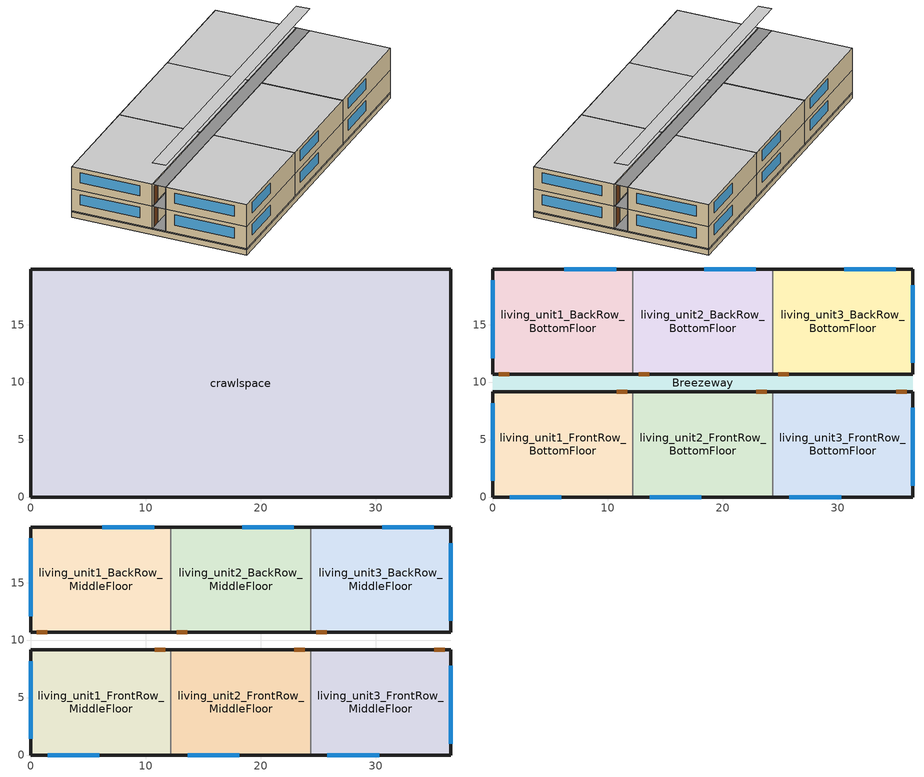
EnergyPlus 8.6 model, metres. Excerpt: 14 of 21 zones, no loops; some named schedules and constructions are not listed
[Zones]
crawlspace
 floor ground (Interior Floor): 36.54,0 0,0 0,19.82 36.54,19.82 z-0.61
 wall outside (Crawl Wall): 0,0 36.54,0 36.54,19.84 0,19.84 0,0 z0:0.15
 wall ground (Crawl Wall): 0,0 36.54,0 36.54,19.84 0,19.84 0,0 z-0.61:0
living_unit1_FrontRow_BottomFloor
 floor to crawlspace (Exterior Floor): 12.18,0 0,0 0,9.16 12.18,9.16 z0.15
 wall outside (Exterior Wall): 12.18,9.16 0,9.16 0,0 12.18,0 z0.15:2.74
 wall to living_unit2_FrontRow_BottomFloor (interiorwall): 12.18,0 12.18,9.16 z0.15:2.74
 window (Exterior Window): 1.46,0 5.96,0 / 0,8.16 0,1.41 z1.07:2.29
 door (Exterior Door): 11.68,9.16 10.76,9.16 z0.15:2.29
living_unit2_FrontRow_BottomFloor
 floor to crawlspace (Exterior Floor): 24.36,0 12.18,0 12.18,9.16 24.36,9.16 z0.15
 wall outside (Exterior Wall): 12.18,0 24.36,0 / 24.36,9.16 12.18,9.16 z0.15:2.74
 wall to living_unit3_FrontRow_BottomFloor (interiorwall): 24.36,0 24.36,9.16 z0.15:2.74
 window (Exterior Window): 13.64,0 18.14,0 z1.07:2.29
 door (Exterior Door): 23.86,9.16 22.94,9.16 z0.15:2.29
living_unit3_FrontRow_BottomFloor
 floor to crawlspace (Exterior Floor): 36.54,0 24.36,0 24.36,9.16 36.54,9.16 z0.15
 wall outside (Exterior Wall): 24.36,0 36.54,0 36.54,9.16 24.36,9.16 z0.15:2.74
 window (Exterior Window): 36.54,1 36.54,7.75 / 25.82,0 30.32,0 z1.07:2.29
 door (Exterior Door): 36.04,9.16 35.12,9.16 z0.15:2.29
living_unit1_BackRow_BottomFloor
 floor to crawlspace (Exterior Floor): 12.18,10.68 0,10.68 0,19.84 12.18,19.84 z0.15
 wall outside (Exterior Wall): 12.18,19.84 0,19.84 0,10.68 12.18,10.68 z0.15:2.74
 wall to living_unit2_BackRow_BottomFloor (interiorwall): 12.18,10.68 12.18,19.84 z0.15:2.74
 window (Exterior Window): 10.72,19.84 6.22,19.84 / 0,18.84 0,12.09 z1.07:2.29
 door (Exterior Door): 0.5,10.68 1.41,10.68 z0.15:2.29
living_unit2_BackRow_BottomFloor
 floor to crawlspace (Exterior Floor): 24.36,10.68 12.18,10.68 12.18,19.84 24.36,19.84 z0.15
 wall outside (Exterior Wall): 12.18,10.68 24.36,10.68 / 24.36,19.84 12.18,19.84 z0.15:2.74
 wall to living_unit3_BackRow_BottomFloor (interiorwall): 24.36,10.68 24.36,19.84 z0.15:2.74
 window (Exterior Window): 22.9,19.84 18.4,19.84 z1.07:2.29
 door (Exterior Door): 12.68,10.68 13.59,10.68 z0.15:2.29
living_unit3_BackRow_BottomFloor
 floor to crawlspace (Exterior Floor): 36.54,10.68 24.36,10.68 24.36,19.84 36.54,19.84 z0.15
 wall outside (Exterior Wall): 24.36,10.68 36.54,10.68 36.54,19.84 24.36,19.84 z0.15:2.74
 window (Exterior Window): 36.54,11.68 36.54,18.43 / 35.08,19.84 30.58,19.84 z1.07:2.29
 door (Exterior Door): 24.86,10.68 25.77,10.68 z0.15:2.29
Breezeway
 floor outside (Exterior Floor): 36.54,9.16 0,9.16 0,10.68 36.54,10.68 z0.15; 36.54,9.16 0,9.16 0,10.68 36.54,10.68 z2.74; 36.54,9.16 0,9.16 0,10.68 36.54,10.68 z5.33
 ceiling to attic (Interior Ceiling): 0,9.16 36.54,9.16 36.54,10.68 0,10.68 z7.92
living_unit1_FrontRow_MiddleFloor
 floor to living_unit1_FrontRow_BottomFloor (ceiling-floor-layer): 12.18,0 0,0 0,9.16 12.18,9.16 z2.74
 wall outside (Exterior Wall): 12.18,9.16 0,9.16 0,0 12.18,0 z2.74:5.33
 wall to living_unit2_FrontRow_MiddleFloor (interiorwall): 12.18,0 12.18,9.16 z2.74:5.33
 window (Exterior Window): 1.46,0 5.96,0 / 0,8.16 0,1.41 z3.66:4.88
 door (Exterior Door): 11.68,9.16 10.76,9.16 z2.74:4.88
 ceiling to living_unit1_FrontRow_TopFloor (ceiling-floor-layer): 0,0 12.18,0 12.18,9.16 0,9.16 z5.33
living_unit2_FrontRow_MiddleFloor
 floor to living_unit2_FrontRow_BottomFloor (ceiling-floor-layer): 24.36,0 12.18,0 12.18,9.16 24.36,9.16 z2.74
 wall outside (Exterior Wall): 12.18,0 24.36,0 / 24.36,9.16 12.18,9.16 z2.74:5.33
 wall to living_unit3_FrontRow_MiddleFloor (interiorwall): 24.36,0 24.36,9.16 z2.74:5.33
 window (Exterior Window): 13.64,0 18.14,0 z3.66:4.88
 door (Exterior Door): 23.86,9.16 22.94,9.16 z2.74:4.88
 ceiling to living_unit2_FrontRow_TopFloor (ceiling-floor-layer): 12.18,0 24.36,0 24.36,9.16 12.18,9.16 z5.33
living_unit3_FrontRow_MiddleFloor
 floor to living_unit3_FrontRow_BottomFloor (ceiling-floor-layer): 36.54,0 24.36,0 24.36,9.16 36.54,9.16 z2.74
 wall outside (Exterior Wall): 24.36,0 36.54,0 36.54,9.16 24.36,9.16 z2.74:5.33
 window (Exterior Window): 36.54,1 36.54,7.75 / 25.82,0 30.32,0 z3.66:4.88
 door (Exterior Door): 36.04,9.16 35.12,9.16 z2.74:4.88
 ceiling to living_unit3_FrontRow_TopFloor (ceiling-floor-layer): 24.36,0 36.54,0 36.54,9.16 24.36,9.16 z5.33
living_unit1_BackRow_MiddleFloor
 floor to living_unit1_BackRow_BottomFloor (ceiling-floor-layer): 12.18,10.68 0,10.68 0,19.84 12.18,19.84 z2.74
 wall outside (Exterior Wall): 12.18,19.84 0,19.84 0,10.68 12.18,10.68 z2.74:5.33
 wall to living_unit2_BackRow_MiddleFloor (interiorwall): 12.18,10.68 12.18,19.84 z2.74:5.33
 window (Exterior Window): 10.72,19.84 6.22,19.84 / 0,18.84 0,12.09 z3.66:4.88
 door (Exterior Door): 0.5,10.68 1.41,10.68 z2.74:4.88
 ceiling to living_unit1_BackRow_TopFloor (ceiling-floor-layer): 0,10.68 12.18,10.68 12.18,19.84 0,19.84 z5.33
living_unit2_BackRow_MiddleFloor
 floor to living_unit2_BackRow_BottomFloor (ceiling-floor-layer): 24.36,10.68 12.18,10.68 12.18,19.84 24.36,19.84 z2.74
 wall outside (Exterior Wall): 12.18,10.68 24.36,10.68 / 24.36,19.84 12.18,19.84 z2.74:5.33
 wall to living_unit3_BackRow_MiddleFloor (interiorwall): 24.36,10.68 24.36,19.84 z2.74:5.33
 window (Exterior Window): 22.9,19.84 18.4,19.84 z3.66:4.88
 door (Exterior Door): 12.68,10.68 13.59,10.68 z2.74:4.88
 ceiling to living_unit2_BackRow_TopFloor (ceiling-floor-layer): 12.18,10.68 24.36,10.68 24.36,19.84 12.18,19.84 z5.33
living_unit3_BackRow_MiddleFloor
 floor to living_unit3_BackRow_BottomFloor (ceiling-floor-layer): 36.54,10.68 24.36,10.68 24.36,19.84 36.54,19.84 z2.74
 wall outside (Exterior Wall): 24.36,10.68 36.54,10.68 36.54,19.84 24.36,19.84 z2.74:5.33
 window (Exterior Window): 36.54,11.68 36.54,18.43 / 35.08,19.84 30.58,19.84 z3.66:4.88
 door (Exterior Door): 24.86,10.68 25.77,10.68 z2.74:4.88
 ceiling to living_unit3_BackRow_TopFloor (ceiling-floor-layer): 24.36,10.68 36.54,10.68 36.54,19.84 24.36,19.84 z5.33
[Building]
MF+CZ5AWH+USA_IL_Chicago-OHare.Intl.AP.725300+elecres+crawlspace+IECC_2018: North Axis {deg}=0; Terrain=Suburbs; Loads Convergence Tolerance Value=0.04; Temperature Convergence Tolerance Value {deltaC}=0.4; Solar Distribution=FullExterior; Maximum Number of Warmup Days=25; Minimum Number of Warmup Days=6
[Site:WaterMainsTemperature]
Calculation method=Correlation; Annual average outdoor air temperature {C}=9.925; Maximum difference in monthly average outdoor air temperatures {C}=28.7
[Site:Location]
Site:Location=Chicago Ohare Intl Ap_IL_USA Design_Conditions; Latitude {N+ S-}=41.98; Longitude {W- E+}=-87.92; Time Zone Relative to GMT {GMT+/-}=-6; Elevation {m}=201
[SizingPeriod:DesignDay] Day of Month=21; Dry-Bulb Temperature Range Modifier Type=DefaultMultipliers; Humidity Condition Type=Wetbulb; Barometric Pressure {Pa}=98934; Rain {Yes/No}=No; Snow on ground {Yes/No}=No; Daylight Savings Time Indicator=No
Name | Month | Day Type | Maximum Dry-Bulb Temperature {C} | Daily Dry-Bulb Temperature Range {C} | Wetbulb at Maximum Dry-Bulb {C} | Wind Speed {m/s} design conditions vs. traditional 6.71 m/s (15 mph) | Wind Direction {Degrees; N=0, S=180} | Solar Model Indicator | Clearness {0.0 to 1.1} | Wind Speed {m/s} design conditions vs. traditional 3.35 m/s (7mph) | ASHRAE Clear Sky Optical Depth for Beam Irradiance (taub) | ASHRAE Clear Sky Optical Depth for Diffuse Irradiance (taud)
Chicago Ohare Intl Ap Ann Htg 99.6% Condns DB | 1 | WinterDesignDay | -20 | 0 | -20 | 4.9 | 270 | ASHRAEClearSky | 0
Chicago Ohare Intl Ap Ann Clg .4% Condns DB=>MWB | 7 | SummerDesignDay | 33.3 | 10.5 | 23.7 |  | 230 | ASHRAETau |  | 5.2 | 0.455 | 2.05
[Material]
Name | Roughness | Thickness {m} | Conductivity {W/m-K} | Density {kg/m3} | Specific Heat {J/kg-K} | Specific Heat {J/kg-K} # VM: Kept sp.heat same as cement_stucco due to lack of data | Thermal Absorptance | Solar Absorptance | Visible Absorptance | Thickness {m}			# back calculating to yield reqd. U
sheathing_consol_layer | Rough | 0.0127 | 0.0940184 | 685.008 | 1172.332
ceil_consol_layer | Rough | 0.479081 | 0.0617176 | 41.9286 | 776.251
floor_consol_layer | Rough | 0.23495 | 0.0515515 | 55.074 | 916.9311
wall_consol_layer | Rough | 0.1397 | 0.057165 | 120.801 | 1036.26
Concrete_4in | Rough | 0.101498 | 1.312098 | 2242.8 | 465.2
syn_stucco | MediumSmooth | 0.003048 | 8.65E-02 | 400 |  | 878.64
Drywall_1/2in | MediumSmooth | 0.0127 | 0.16009 | 800.923 | 1087.84
OSB_5/8in | MediumSmooth | 0.015875 | 0.1163 | 544.627 | 1213.36
OSB_7/16in | MediumSmooth | 0.0111125 | 0.1163 | 544.627 | 1213.36
Plywood_3/4in | Rough | 0.01905 | 0.115458 | 544.68 | 674.54 |  | 0.9 | 0.7 | 0.7
Lumber_2x4 | Rough | 0.0890016 | 0.115458 | 512.64 | 767.58 |  | 0.9 | 0.7 | 0.7
Carpet_n_pad | MediumSmooth | 0.0254001 | 0.0601314 | 32.0369 | 836.8 |  | 0.9 | 0.7 | 0.7
door_const | Smooth |  | 0.0720096 | 512.64 | 767.58 |  |  |  |  | 0.0422696
[Construction]
Exterior Wall: syn_stucco, sheathing_consol_layer, OSB_7/16in, wall_consol_layer, Drywall_1/2in
ceiling-floor-layer: Lumber_2x4
Exterior Floor: floor_consol_layer, Plywood_3/4in, Carpet_n_pad
Interior Floor: Plywood_3/4in, Carpet_n_pad
Interior Ceiling: ceil_consol_layer, Drywall_1/2in
interiorwall: Drywall_1/2in, OSB_5/8in, Drywall_1/2in
Exterior Window: Glass
Exterior Door: door_const
crawl wall: Concrete_4in
[WindowMaterial:SimpleGlazingSystem]
Glass: 1.70358, 0.3344, 0.88
[WindowProperty:ShadingControl]
Shades: Shading Type=InteriorBlind; Construction with Shading=window_w_blinds; Shading Control Type=OnIfScheduleAllows; Schedule=shading_2012iecc; Shading Control Is Scheduled=Yes; Glare Control Is Active=No
[Zone] Multiplier=1
crawlspace; Breezeway; living_unit1_FrontRow_BottomFloor; living_unit2_FrontRow_BottomFloor; living_unit3_FrontRow_BottomFloor; living_unit1_BackRow_BottomFloor; living_unit2_BackRow_BottomFloor; living_unit3_BackRow_BottomFloor; living_unit1_FrontRow_MiddleFloor; living_unit2_FrontRow_MiddleFloor; living_unit3_FrontRow_MiddleFloor; living_unit1_BackRow_MiddleFloor; living_unit2_BackRow_MiddleFloor; living_unit3_BackRow_MiddleFloor
[GroundHeatTransfer:Control]
gtp_control: Run Basement Preprocessor=no; Run Slab Preprocessor=yes
[GroundHeatTransfer:Slab:Materials]
NMAT: Number of materials=2; ALBEDO: Surface Albedo: No Snow=0.16; ALBEDO: Surface Albedo: Snow=0.4; EPSLW: Surface Emissivity: No Snow=0.9; EPSLW: Surface Emissivity: Snow=0.9; Z0: Surface Roughness: No Snow=0.75; Z0: Surface Roughness: Snow=0.05; HIN: Indoor HConv: Downward Flow {W/m2-K}=6; HIN: Indoor HConv: Upward {W/m2-K}=9
[GroundHeatTransfer:Slab:MatlProps]
RHO: Slab Material density {kg/m3}=2300; RHO: Soil Density {kg/m3}=1200; CP: Slab CP {J/kg-K}=650; CP: Soil CP {J/kg-K}=1200; TCON: Slab k {W/m-K}=0.9; TCON: Soil k {W/m-K}=1
[GroundHeatTransfer:Slab:BoundConds]
EVTR: Is surface evapotranspiration modeled=FALSE; FIXBC: is the lower boundary at a fixed temperature=TRUE; TDEEPin {C}=10; USRHflag: Is the ground surface h specified by the user?=FALSE
[GroundHeatTransfer:Slab:BldgProps]
IYRS: Number of years to iterate=10; Shape: Slab shape=0; HBLDG: Building height {m}=4; TIN1: January Indoor Average temperature set point {C}=22.22; TIN2: February Indoor Average temperature set point {C}=22.22; TIN3: March Indoor Average temperature set point {C}=22.22; TIN4: April Indoor Average temperature set point {C}=22.22; TIN5: May Indoor Average temperature set point {C}=22.22; TIN6: June Indoor Average temperature set point {C}=23.88; TIN7: July Indoor Average temperature set point {C}=23.88; TIN8: August Indoor Average temperature set point {C}=23.88; TIN9: September Indoor Average temperature set point {C}=23.88; TIN10: October Indoor Average temperature set point {C}=22.22; TIN11: NovemberIndoor Average temperature set point {C}=22.22; TIN12: December Indoor Average temperature set point {C}=22.22; TINAmp: Daily Indoor sine wave variation amplitude {deltaC}=0; ConvTol: Convergence Tolerance=0.1
[GroundHeatTransfer:Slab:Insulation]
RINS: R value of under slab insulation {m2-K/W}=0; DINS: Width of strip of under slab insulation {m}=0; RVINS: R value of vertical insulation {m2-K/W}=1.761; ZVINS: Depth of vertical insulation {m}=1.5; IVINS: Flag: Is there vertical insulation=1
[GroundHeatTransfer:Slab:EquivalentSlab]
APRatio: The area to perimeter ratio for this slab {m}=2.61257; SLABDEPTH: Thickness of slab on grade {m}=0.1; CLEARANCE: Distance from edge of slab to domain edge {m}=15; ZCLEARANCE: Distance from bottom of slab to domain bottom {m}=15
[GroundHeatTransfer:Basement:SimParameters]
F: Multiplier for the ADI solution:=0.1; IYRS: Maximum number of yearly iterations:=15
[GroundHeatTransfer:Basement:MatlProps]
NMAT: Number of materials in this domain=6; Density for Foundation Wall {kg/m3}=2243; density for Floor Slab {kg/m3}=2243; density for Ceiling {kg/m3}=311; density for Soil {kg/m3}=1500; density for Gravel {kg/m3}=2000; density for Wood {kg/m3}=449; Specific heat for foundation wall {J/kg-K}=880; Specific heat for floor slab {J/kg-K}=880; Specific heat for ceiling {J/kg-K}=1530; Specific heat for soil {J/kg-K}=840; Specific heat for gravel {J/kg-K}=720; Specific heat for wood {J/kg-K}=1530; Thermal conductivity for foundation wall {W/m-K}=1.4; Thermal conductivity for floor slab {W/m-K}=1.4; Thermal conductivity for ceiling {W/m-K}=0.09; thermal conductivity for soil {W/m-K}=1.1; thermal conductivity for gravel {W/m-K}=1.9; thermal conductivity for wood {W/m-K}=0.12
[GroundHeatTransfer:Basement:Insulation]
REXT: R Value of any exterior insulation {m2-K/W} # Rvalue has to be > 0=3.3459; INSFULL: Flag: Is the wall fully insulated?=True
[GroundHeatTransfer:Basement:SurfaceProps]
ALBEDO: Surface albedo for No snow conditions=0.16; ALBEDO: Surface albedo for snow conditions=0.4; EPSLN: Surface emissivity No Snow=0.94; EPSLN: Surface emissivity with Snow=0.86; VEGHT: Surface roughness No snow conditions {cm}=6; VEGHT: Surface roughness Snow conditions {cm}=0.25; PET: Flag, Potential evapotranspiration on?=False
[GroundHeatTransfer:Basement:BldgData]
DWALL: Wall thickness {m}=0.2; DSLAB: Floor slab thickness {m}=0.243828; DGRAVXY: Width of gravel pit beside basement wall {m}=0.3; DGRAVZN: Gravel depth extending above the floor slab {m}=0.2; DGRAVZP: Gravel depth below the floor slab {m}=0.1
[GroundHeatTransfer:Basement:Interior]
COND: Flag: Is the basement conditioned?=True; HIN: Downward convection only heat transfer coefficient {W/m2-K}=0.92; HIN: Upward convection only heat transfer coefficient {W/m2-K}=4.04; HIN: Horizontal convection only heat transfer coefficient {W/m2-K}=3.08; HIN: Downward combined (convection and radiation) heat transfer coefficient {W/m2-K}=6.13; HIN: Upward combined (convection and radiation) heat transfer coefficient {W/m2-K}=9.26; HIN: Horizontal combined (convection and radiation) heat transfer coefficient {W/m2-K}=8.29
[GroundHeatTransfer:Basement:ComBldg]
January average temperature {C}=21; February average temperature {C}=21; March average temperature {C}=21; April average temperature {C}=21; May average temperature {C}=24; June average temperature {C}=24; July average temperature {C}=24; August average temperature {C}=24; September average temperature {C}=24; October average temperature {C}=24; November average temperature {C}=21; December average temperature {C}=21; Daily variation sine wave amplitude {deltaC}=21
[GroundHeatTransfer:Basement:EquivSlab]
APRatio: The area to perimeter ratio for this slab {m}=2.61257; EquivSizing: Flag=True
[GroundHeatTransfer:Basement:EquivAutoGrid]
CLEARANCE: Distance from outside of wall to edge of 3-D ground domain {m}=15; SlabDepth: Thickness of the floor slab {m}=0.1; BaseDepth: Depth of the basement wall below grade {m}=1.21914
[ElectricEquipment]
dishwasher1_FrontRow_BottomFloor: living_unit1_FrontRow_BottomFloor, DishWasher, EquipmentLevel, 54.7543, , , 0.15, 0.6, 0.25, dishwasher
refrigerator1_FrontRow_BottomFloor: living_unit1_FrontRow_BottomFloor, Refrigerator, EquipmentLevel, 91.0576, , , 0, 1, 0, refrigerator
clotheswasher1_FrontRow_BottomFloor: living_unit1_FrontRow_BottomFloor, ClothesWasher, EquipmentLevel, 23.732, , , 0, 0.8, 0.2, clotheswasher
electric_dryer1_FrontRow_BottomFloor: living_unit1_FrontRow_BottomFloor, ClothesDryer, EquipmentLevel, 177.596, , , 0.05, 0.15, 0.8, electric_dryer
electric_range1_FrontRow_BottomFloor: living_unit1_FrontRow_BottomFloor, CookingRange, EquipmentLevel, 206.727, , , 0.3, 0.4, 0.3, electric_range
television1_FrontRow_BottomFloor: living_unit1_FrontRow_BottomFloor, InteriorLighting, EquipmentLevel, 0, , , 0, 1, 0, television
electric_mels1_FrontRow_BottomFloor: living_unit1_FrontRow_BottomFloor, MiscPlugLoad, EquipmentLevel, 440.553, , , 0.06, 0.69, 0.25, electric_mels
IECC_Adj1_FrontRow_BottomFloor: living_unit1_FrontRow_BottomFloor, MiscPlugLoad, Watts/Area, 0.262109, 0.062439, 0.411909, 0.251045
dishwasher2_FrontRow_BottomFloor: living_unit2_FrontRow_BottomFloor, DishWasher, EquipmentLevel, 54.7543, , , 0.15, 0.6, 0.25, dishwasher
refrigerator2_FrontRow_BottomFloor: living_unit2_FrontRow_BottomFloor, Refrigerator, EquipmentLevel, 91.0576, , , 0, 1, 0, refrigerator
clotheswasher2_FrontRow_BottomFloor: living_unit2_FrontRow_BottomFloor, ClothesWasher, EquipmentLevel, 23.732, , , 0, 0.8, 0.2, clotheswasher
electric_dryer2_FrontRow_BottomFloor: living_unit2_FrontRow_BottomFloor, ClothesDryer, EquipmentLevel, 177.596, , , 0.05, 0.15, 0.8, electric_dryer
electric_range2_FrontRow_BottomFloor: living_unit2_FrontRow_BottomFloor, CookingRange, EquipmentLevel, 206.727, , , 0.3, 0.4, 0.3, electric_range
television2_FrontRow_BottomFloor: living_unit2_FrontRow_BottomFloor, InteriorLighting, EquipmentLevel, 0, , , 0, 1, 0, television
electric_mels2_FrontRow_BottomFloor: living_unit2_FrontRow_BottomFloor, MiscPlugLoad, EquipmentLevel, 440.553, , , 0.06, 0.69, 0.25, electric_mels
IECC_Adj2_FrontRow_BottomFloor: living_unit2_FrontRow_BottomFloor, MiscPlugLoad, Watts/Area, 0.262109, 0.062439, 0.411909, 0.251045
dishwasher3_FrontRow_BottomFloor: living_unit3_FrontRow_BottomFloor, DishWasher, EquipmentLevel, 54.7543, , , 0.15, 0.6, 0.25, dishwasher
refrigerator3_FrontRow_BottomFloor: living_unit3_FrontRow_BottomFloor, Refrigerator, EquipmentLevel, 91.0576, , , 0, 1, 0, refrigerator
clotheswasher3_FrontRow_BottomFloor: living_unit3_FrontRow_BottomFloor, ClothesWasher, EquipmentLevel, 23.732, , , 0, 0.8, 0.2, clotheswasher
electric_dryer3_FrontRow_BottomFloor: living_unit3_FrontRow_BottomFloor, ClothesDryer, EquipmentLevel, 177.596, , , 0.05, 0.15, 0.8, electric_dryer
electric_range3_FrontRow_BottomFloor: living_unit3_FrontRow_BottomFloor, CookingRange, EquipmentLevel, 206.727, , , 0.3, 0.4, 0.3, electric_range
television3_FrontRow_BottomFloor: living_unit3_FrontRow_BottomFloor, InteriorLighting, EquipmentLevel, 0, , , 0, 1, 0, television
electric_mels3_FrontRow_BottomFloor: living_unit3_FrontRow_BottomFloor, MiscPlugLoad, EquipmentLevel, 440.553, , , 0.06, 0.69, 0.25, electric_mels
IECC_Adj3_FrontRow_BottomFloor: living_unit3_FrontRow_BottomFloor, MiscPlugLoad, Watts/Area, 0.262109, 0.062439, 0.411909, 0.251045
dishwasher1_BackRow_BottomFloor: living_unit1_BackRow_BottomFloor, DishWasher, EquipmentLevel, 54.7543, , , 0.15, 0.6, 0.25, dishwasher
refrigerator1_BackRow_BottomFloor: living_unit1_BackRow_BottomFloor, Refrigerator, EquipmentLevel, 91.0576, , , 0, 1, 0, refrigerator
clotheswasher1_BackRow_BottomFloor: living_unit1_BackRow_BottomFloor, ClothesWasher, EquipmentLevel, 23.732, , , 0, 0.8, 0.2, clotheswasher
electric_dryer1_BackRow_BottomFloor: living_unit1_BackRow_BottomFloor, ClothesDryer, EquipmentLevel, 177.596, , , 0.05, 0.15, 0.8, electric_dryer
electric_range1_BackRow_BottomFloor: living_unit1_BackRow_BottomFloor, CookingRange, EquipmentLevel, 206.727, , , 0.3, 0.4, 0.3, electric_range
television1_BackRow_BottomFloor: living_unit1_BackRow_BottomFloor, InteriorLighting, EquipmentLevel, 0, , , 0, 1, 0, television
electric_mels1_BackRow_BottomFloor: living_unit1_BackRow_BottomFloor, MiscPlugLoad, EquipmentLevel, 440.553, , , 0.06, 0.69, 0.25, electric_mels
IECC_Adj1_BackRow_BottomFloor: living_unit1_BackRow_BottomFloor, MiscPlugLoad, Watts/Area, 0.262109, 0.062439, 0.411909, 0.251045
dishwasher2_BackRow_BottomFloor: living_unit2_BackRow_BottomFloor, DishWasher, EquipmentLevel, 54.7543, , , 0.15, 0.6, 0.25, dishwasher
refrigerator2_BackRow_BottomFloor: living_unit2_BackRow_BottomFloor, Refrigerator, EquipmentLevel, 91.0576, , , 0, 1, 0, refrigerator
clotheswasher2_BackRow_BottomFloor: living_unit2_BackRow_BottomFloor, ClothesWasher, EquipmentLevel, 23.732, , , 0, 0.8, 0.2, clotheswasher
electric_dryer2_BackRow_BottomFloor: living_unit2_BackRow_BottomFloor, ClothesDryer, EquipmentLevel, 177.596, , , 0.05, 0.15, 0.8, electric_dryer
electric_range2_BackRow_BottomFloor: living_unit2_BackRow_BottomFloor, CookingRange, EquipmentLevel, 206.727, , , 0.3, 0.4, 0.3, electric_range
television2_BackRow_BottomFloor: living_unit2_BackRow_BottomFloor, InteriorLighting, EquipmentLevel, 0, , , 0, 1, 0, television
electric_mels2_BackRow_BottomFloor: living_unit2_BackRow_BottomFloor, MiscPlugLoad, EquipmentLevel, 440.553, , , 0.06, 0.69, 0.25, electric_mels
IECC_Adj2_BackRow_BottomFloor: living_unit2_BackRow_BottomFloor, MiscPlugLoad, Watts/Area, 0.262109, 0.062439, 0.411909, 0.251045
dishwasher3_BackRow_BottomFloor: living_unit3_BackRow_BottomFloor, DishWasher, EquipmentLevel, 54.7543, , , 0.15, 0.6, 0.25, dishwasher
refrigerator3_BackRow_BottomFloor: living_unit3_BackRow_BottomFloor, Refrigerator, EquipmentLevel, 91.0576, , , 0, 1, 0, refrigerator
clotheswasher3_BackRow_BottomFloor: living_unit3_BackRow_BottomFloor, ClothesWasher, EquipmentLevel, 23.732, , , 0, 0.8, 0.2, clotheswasher
electric_dryer3_BackRow_BottomFloor: living_unit3_BackRow_BottomFloor, ClothesDryer, EquipmentLevel, 177.596, , , 0.05, 0.15, 0.8, electric_dryer
electric_range3_BackRow_BottomFloor: living_unit3_BackRow_BottomFloor, CookingRange, EquipmentLevel, 206.727, , , 0.3, 0.4, 0.3, electric_range
television3_BackRow_BottomFloor: living_unit3_BackRow_BottomFloor, InteriorLighting, EquipmentLevel, 0, , , 0, 1, 0, television
electric_mels3_BackRow_BottomFloor: living_unit3_BackRow_BottomFloor, MiscPlugLoad, EquipmentLevel, 440.553, , , 0.06, 0.69, 0.25, electric_mels
IECC_Adj3_BackRow_BottomFloor: living_unit3_BackRow_BottomFloor, MiscPlugLoad, Watts/Area, 0.262109, 0.062439, 0.411909, 0.251045
